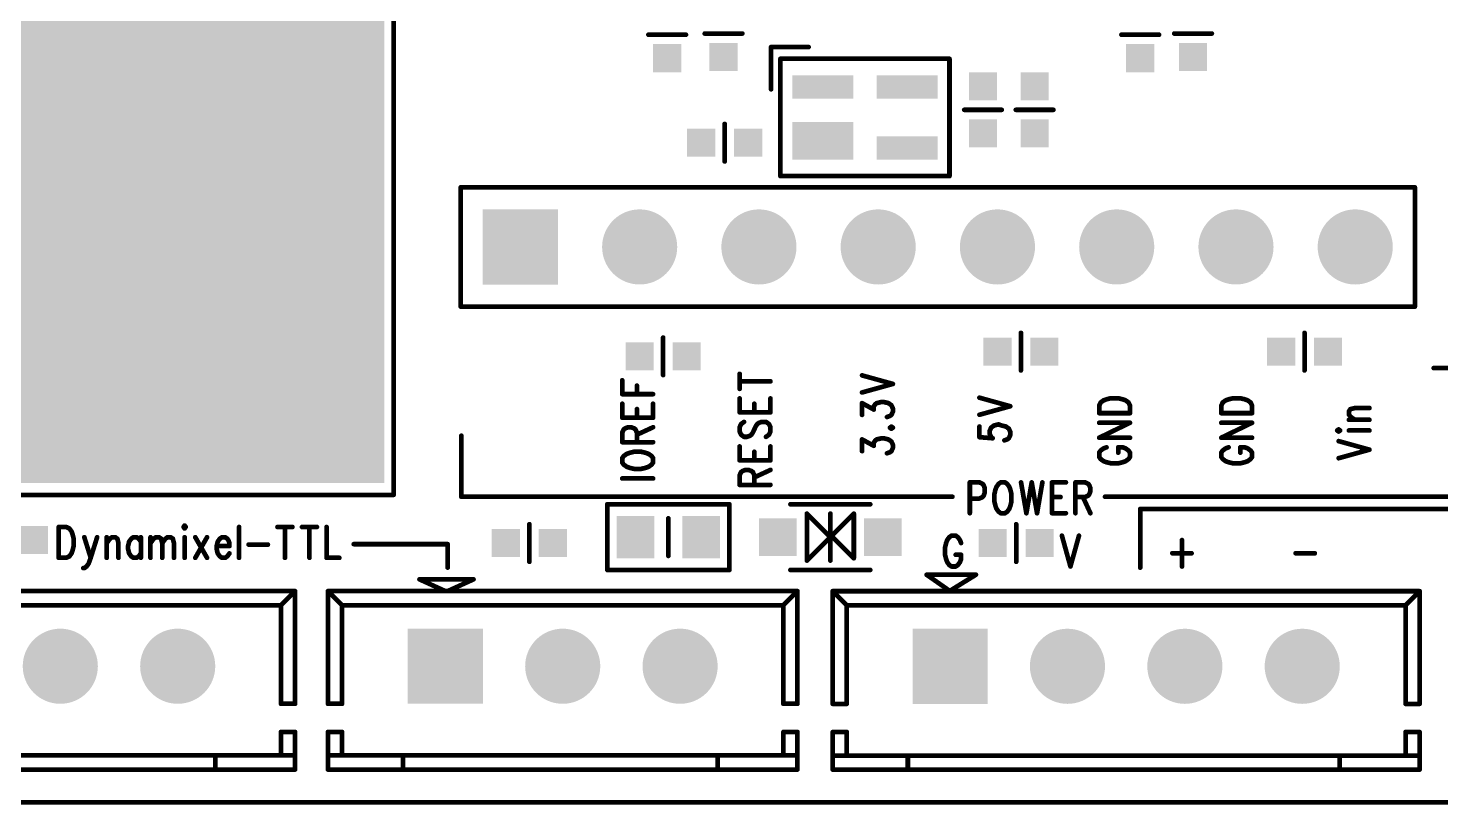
# Model space of a CAD drawing. Extents: x 97 to 206, y 100 to 175.
# Drawn here: x 140.32 to 170.4, y 99.95 to 116.49 of the extents above; entities that cross this region are included whole.
import ezdxf

# ---------------------------------------------------------------- set-up
doc = ezdxf.new("R2010")
doc.units = 0
doc.layers.get('0').update_dxf_attribs({"linetype": 'CONTINUOUS'})
doc.layers.add('MASK-TOP_PHO', color=10, linetype='CONTINUOUS')
doc.layers.add('SILK-TOP_PHO', color=9, linetype='CONTINUOUS')

# ---------------------------------------------------------------- blocks, each defined once
blk = doc.blocks.new('ROUND_1')
at = {"const_width": 0.050038}
blk.add_lwpolyline([(-0.025018, 0, 1), (0.025018, 0, 1)], format="xyb", close=True, dxfattribs=at)
blk = doc.blocks.new('SQUARE_170')
blk.add_solid([(0.799972, 0.799972), (0.799972, -0.799972), (-0.799972, 0.799972), (-0.799972, -0.799972)])
blk = doc.blocks.new('ROUND_171')
at = {"const_width": 0.799972}
blk.add_lwpolyline([(-0.399986, 0, 1), (0.399986, 0, 1)], format="xyb", close=True, dxfattribs=at)
blk = doc.blocks.new('SQUARE_188')
blk.add_solid([(0.40005, 0.40005), (0.40005, -0.40005), (-0.40005, 0.40005), (-0.40005, -0.40005)])
blk = doc.blocks.new('SQUARE_191')
blk.add_solid([(0.299974, 0.299974), (0.299974, -0.299974), (-0.299974, 0.299974), (-0.299974, -0.299974)])
blk = doc.blocks.new('SQUARE_189')
blk.add_solid([(0.249936, 0.249936), (0.249936, -0.249936), (-0.249936, 0.249936), (-0.249936, -0.249936)])
blk = doc.blocks.new('SQUARE_193')
blk.add_solid([(4.449952, 4.449952), (4.449952, -4.449952), (-4.449952, 4.449952), (-4.449952, -4.449952)])
blk = doc.blocks.new('SQUARE_196')
blk.add_solid([(0.40005, 0.40005), (0.40005, -0.40005), (-0.40005, 0.40005), (-0.40005, -0.40005)])

msp = doc.modelspace()

# ---------------------------------------------------------------- linework, layer by layer
at = {"layer": 'MASK-TOP_PHO'}
for points, const_width in [([(143.450056, 113.849912), (143.450056, 111.249968)], 8.899904), ([(156.83738, 115.237514), (157.63748, 115.237514)], 0.499872), ([(158.637478, 115.237514), (159.437578, 115.237514)], 0.499872), ([(156.987494, 114.087402), (157.48762, 114.087402)], 0.8001), ([(158.637478, 113.937542), (159.437578, 113.937542)], 0.499872), ([(153.249884, 105.699814), (153.249884, 105.599992)], 0.8001), ([(154.649932, 105.699814), (154.649932, 105.599992)], 0.8001), ([(203.000102, 100.000054), (102.00005, 100.000054)], 0.100076)]:
    msp.add_lwpolyline(points, dxfattribs=dict(at, const_width=const_width))
at = {"layer": 'SILK-TOP_PHO', "const_width": 0.100076}
for points in [[(148.100034, 113.450116), (148.100034, 118.549928)], [(155.524962, 116.374926), (154.725116, 116.374926)], [(165.524942, 116.374926), (164.725096, 116.374926)], [(154.325066, 116.350034), (153.524966, 116.350034)], [(156.937456, 116.087398), (156.13761, 116.087398)], [(156.13761, 116.087398), (156.13761, 115.187476)], [(164.399976, 116.350034), (163.599876, 116.350034)], [(159.93745, 115.837462), (156.337508, 115.837462)], [(156.337508, 115.837462), (156.337508, 113.337594)], [(159.93745, 113.337594), (159.93745, 115.837462)], [(160.250124, 114.750088), (161.04997, 114.750088)], [(161.349944, 114.750088), (162.150044, 114.750088)], [(155.150058, 113.650014), (155.150058, 114.450114)], [(148.100034, 106.549952), (148.100034, 113.450116)], [(149.528784, 113.09985), (153.338784, 113.09985)], [(149.528784, 110.55985), (149.528784, 113.09985)], [(153.338784, 113.09985), (169.848784, 113.09985)], [(156.337508, 113.337594), (159.93745, 113.337594)], [(169.848784, 113.09985), (169.848784, 110.55985)], [(169.848784, 110.55985), (149.528784, 110.55985)], [(153.83891, 109.899958), (153.83891, 109.100112)], [(161.45891, 110.000034), (161.45891, 109.199934)], [(167.500046, 109.199934), (167.500046, 110.000034)], [(170.250104, 109.249972), (172.2501, 109.249972)], [(152.968198, 108.694474), (152.968198, 108.989876)], [(153.280618, 108.694474), (153.280618, 108.876338)], [(155.468066, 108.808012), (155.468066, 109.126274)], [(155.468066, 108.96727), (156.124402, 108.96727)], [(158.07563, 109.09427), (158.731712, 108.912406)], [(158.07563, 108.730542), (158.731712, 108.912406)], [(152.968198, 108.694474), (153.624534, 108.694474)], [(155.468066, 108.30814), (155.468066, 108.603542)], [(156.124402, 108.30814), (156.124402, 108.603542)], [(160.575498, 108.61929), (161.231834, 108.437426)], [(163.1569, 108.516928), (163.219384, 108.562394)], [(163.219384, 108.562394), (163.281868, 108.585)], [(163.281868, 108.585), (163.375594, 108.60786)], [(163.375594, 108.60786), (163.531804, 108.60786)], [(163.531804, 108.60786), (163.62553, 108.585)], [(163.62553, 108.585), (163.688014, 108.562394)], [(163.688014, 108.562394), (163.750498, 108.516928)], [(165.756844, 108.516928), (165.819328, 108.562394)], [(165.819328, 108.562394), (165.881812, 108.585)], [(165.881812, 108.585), (165.975538, 108.60786)], [(165.975538, 108.60786), (166.131748, 108.60786)], [(166.131748, 108.60786), (166.225474, 108.585)], [(166.225474, 108.585), (166.287958, 108.562394)], [(166.287958, 108.562394), (166.350696, 108.516928)], [(152.968198, 108.194348), (152.968198, 108.490004)], [(153.280618, 108.194348), (153.280618, 108.376212)], [(153.624534, 108.194348), (153.624534, 108.490004)], [(155.468066, 108.30814), (156.124402, 108.30814)], [(155.78074, 108.30814), (155.78074, 108.490004)], [(158.07563, 108.253276), (158.07563, 108.503212)], [(158.07563, 108.503212), (158.325566, 108.366814)], [(158.325566, 108.43514), (158.356808, 108.480606)], [(158.325566, 108.366814), (158.325566, 108.43514)], [(158.356808, 108.480606), (158.38805, 108.503212)], [(158.38805, 108.503212), (158.481776, 108.526072)], [(158.481776, 108.526072), (158.54426, 108.526072)], [(158.54426, 108.526072), (158.637986, 108.503212)], [(158.637986, 108.503212), (158.70047, 108.457746)], [(158.70047, 108.253276), (158.669228, 108.23067)], [(158.70047, 108.457746), (158.731712, 108.389674)], [(158.731712, 108.321348), (158.70047, 108.253276)], [(158.731712, 108.389674), (158.731712, 108.321348)], [(160.575498, 108.255562), (161.231834, 108.437426)], [(163.125658, 108.448856), (163.1569, 108.516928)], [(163.125658, 108.289598), (163.125658, 108.448856)], [(163.125658, 108.289598), (163.78174, 108.289598)], [(163.750498, 108.516928), (163.78174, 108.448856)], [(163.78174, 108.448856), (163.78174, 108.289598)], [(165.725602, 108.448856), (165.756844, 108.516928)], [(165.725602, 108.289598), (165.725602, 108.448856)], [(165.725602, 108.289598), (166.381938, 108.289598)], [(166.350696, 108.516928), (166.381938, 108.448856)], [(166.381938, 108.448856), (166.381938, 108.289598)], [(168.444418, 108.330492), (168.47566, 108.375958)], [(168.444418, 108.26242), (168.444418, 108.330492)], [(168.47566, 108.216954), (168.444418, 108.26242)], [(168.47566, 108.375958), (168.569386, 108.398818)], [(168.569386, 108.398818), (168.881806, 108.398818)], [(152.968198, 108.194348), (153.624534, 108.194348)], [(152.99944, 107.944412), (153.030682, 107.967272)], [(153.030682, 107.967272), (153.093166, 107.989878)], [(153.093166, 107.989878), (153.15565, 107.989878)], [(153.15565, 107.989878), (153.218134, 107.967272)], [(153.218134, 107.967272), (153.249376, 107.944412)], [(153.280618, 107.830874), (153.624534, 107.989878)], [(155.499308, 108.058204), (155.468066, 107.989878)], [(155.468066, 107.989878), (155.468066, 107.898946)], [(155.562046, 108.103416), (155.499308, 108.058204)], [(155.749498, 107.87634), (155.811982, 108.012738)], [(155.811982, 108.012738), (155.843224, 108.058204)], [(155.843224, 108.058204), (155.874466, 108.08081)], [(155.874466, 108.08081), (155.93695, 108.103416)], [(155.93695, 108.103416), (156.030676, 108.103416)], [(156.030676, 108.103416), (156.09316, 108.058204)], [(156.09316, 108.058204), (156.124402, 107.989878)], [(156.124402, 107.989878), (156.124402, 107.898946)], [(158.669228, 108.23067), (158.606744, 108.20781)], [(158.70047, 108.00334), (158.669228, 107.98048)], [(158.669228, 107.98048), (158.70047, 107.957874)], [(158.731712, 107.98048), (158.70047, 108.00334)], [(158.70047, 107.957874), (158.731712, 107.98048)], [(160.575498, 108.005626), (160.575498, 107.778296)], [(160.794446, 107.914694), (160.825688, 107.982766)], [(160.825688, 107.982766), (160.888172, 108.028232)], [(160.888172, 108.028232), (160.981898, 108.051092)], [(160.981898, 108.051092), (161.044382, 108.028232)], [(161.044382, 108.028232), (161.138108, 108.005626)], [(161.138108, 108.005626), (161.200592, 107.96016)], [(161.200592, 107.96016), (161.231834, 107.891834)], [(163.125658, 107.766866), (163.78174, 108.085128)], [(163.125658, 108.085128), (163.78174, 108.085128)], [(165.725602, 107.766866), (166.381938, 108.085128)], [(165.725602, 108.085128), (166.381938, 108.085128)], [(168.444418, 108.148628), (168.881806, 108.148628)], [(168.569386, 108.148628), (168.47566, 108.216954)], [(149.54123, 106.510074), (149.54123, 107.810046)], [(152.968198, 107.87634), (152.99944, 107.944412)], [(152.968198, 107.671616), (152.968198, 107.87634)], [(152.968198, 107.671616), (153.624534, 107.671616)], [(153.249376, 107.944412), (153.280618, 107.87634)], [(153.280618, 107.87634), (153.280618, 107.671616)], [(155.468066, 107.898946), (155.499308, 107.830874)], [(155.499308, 107.830874), (155.562046, 107.785408)], [(155.562046, 107.785408), (155.62453, 107.785408)], [(155.62453, 107.785408), (155.687014, 107.808014)], [(155.687014, 107.808014), (155.718256, 107.830874)], [(155.718256, 107.830874), (155.749498, 107.87634)], [(156.09316, 107.830874), (156.030676, 107.785408)], [(156.124402, 107.898946), (156.09316, 107.830874)], [(158.07563, 107.480608), (158.07563, 107.730544)], [(158.07563, 107.730544), (158.325566, 107.594146)], [(158.325566, 107.662472), (158.356808, 107.707938)], [(158.325566, 107.594146), (158.325566, 107.662472)], [(158.356808, 107.707938), (158.38805, 107.730544)], [(158.38805, 107.730544), (158.481776, 107.753404)], [(158.481776, 107.753404), (158.54426, 107.753404)], [(158.54426, 107.753404), (158.637986, 107.730544)], [(158.637986, 107.730544), (158.70047, 107.685078)], [(158.70047, 107.685078), (158.731712, 107.617006)], [(160.575498, 107.778296), (160.85693, 107.755436)], [(160.794446, 107.846368), (160.794446, 107.914694)], [(160.825688, 107.778296), (160.794446, 107.846368)], [(160.85693, 107.755436), (160.825688, 107.778296)], [(161.16935, 107.73283), (161.106866, 107.710224)], [(161.200592, 107.755436), (161.16935, 107.73283)], [(161.231834, 107.823762), (161.200592, 107.755436)], [(161.231834, 107.891834), (161.231834, 107.823762)], [(163.125658, 107.766866), (163.78174, 107.766866)], [(165.725602, 107.766866), (166.381938, 107.766866)], [(168.22547, 107.944158), (168.194228, 107.921552)], [(168.194228, 107.921552), (168.22547, 107.898692)], [(168.256712, 107.921552), (168.22547, 107.944158)], [(168.22547, 107.898692), (168.256712, 107.921552)], [(168.22547, 107.694222), (168.881806, 107.512358)], [(168.444418, 107.921552), (168.881806, 107.921552)], [(152.99944, 107.376214), (152.968198, 107.330748)], [(153.061924, 107.42168), (152.99944, 107.376214)], [(153.124408, 107.44454), (153.061924, 107.42168)], [(153.218134, 107.467146), (153.124408, 107.44454)], [(153.374344, 107.467146), (153.218134, 107.467146)], [(153.46807, 107.44454), (153.374344, 107.467146)], [(153.530554, 107.42168), (153.46807, 107.44454)], [(153.593292, 107.376214), (153.530554, 107.42168)], [(153.624534, 107.330748), (153.593292, 107.376214)], [(155.468066, 107.285282), (155.468066, 107.580684)], [(155.78074, 107.285282), (155.78074, 107.467146)], [(156.124402, 107.285282), (156.124402, 107.580684)], [(158.669228, 107.457748), (158.606744, 107.435142)], [(158.70047, 107.480608), (158.669228, 107.457748)], [(158.731712, 107.54868), (158.70047, 107.480608)], [(158.731712, 107.617006), (158.731712, 107.54868)], [(163.1569, 107.49407), (163.125658, 107.448858)], [(163.125658, 107.448858), (163.125658, 107.357926)], [(163.125658, 107.357926), (163.1569, 107.31246)], [(163.219384, 107.539536), (163.1569, 107.49407)], [(163.281868, 107.562396), (163.219384, 107.539536)], [(163.62553, 107.562396), (163.531804, 107.562396)], [(163.531804, 107.448858), (163.531804, 107.562396)], [(163.688014, 107.539536), (163.62553, 107.562396)], [(163.750498, 107.49407), (163.688014, 107.539536)], [(163.78174, 107.448858), (163.750498, 107.49407)], [(163.750498, 107.31246), (163.78174, 107.357926)], [(163.78174, 107.357926), (163.78174, 107.448858)], [(165.756844, 107.49407), (165.725602, 107.448858)], [(165.725602, 107.448858), (165.725602, 107.357926)], [(165.725602, 107.357926), (165.756844, 107.31246)], [(165.819328, 107.539536), (165.756844, 107.49407)], [(165.881812, 107.562396), (165.819328, 107.539536)], [(166.225474, 107.562396), (166.131748, 107.562396)], [(166.131748, 107.448858), (166.131748, 107.562396)], [(166.287958, 107.539536), (166.225474, 107.562396)], [(166.350696, 107.49407), (166.287958, 107.539536)], [(166.381938, 107.448858), (166.350696, 107.49407)], [(166.350696, 107.31246), (166.381938, 107.357926)], [(166.381938, 107.357926), (166.381938, 107.448858)], [(168.22547, 107.330494), (168.881806, 107.512358)], [(152.968198, 107.330748), (152.968198, 107.239816)], [(152.968198, 107.239816), (152.99944, 107.19435)], [(152.99944, 107.19435), (153.061924, 107.148884)], [(153.061924, 107.148884), (153.124408, 107.126278)], [(153.124408, 107.126278), (153.218134, 107.103418)], [(153.218134, 107.103418), (153.374344, 107.103418)], [(153.374344, 107.103418), (153.46807, 107.126278)], [(153.46807, 107.126278), (153.530554, 107.148884)], [(153.530554, 107.148884), (153.593292, 107.19435)], [(153.593292, 107.19435), (153.624534, 107.239816)], [(153.624534, 107.239816), (153.624534, 107.330748)], [(155.468066, 107.285282), (156.124402, 107.285282)], [(155.499308, 107.035346), (155.53055, 107.058206)], [(155.53055, 107.058206), (155.593288, 107.080812)], [(155.593288, 107.080812), (155.655772, 107.080812)], [(155.655772, 107.080812), (155.718256, 107.058206)], [(155.718256, 107.058206), (155.749498, 107.035346)], [(155.78074, 106.921808), (156.124402, 107.080812)], [(163.1569, 107.31246), (163.219384, 107.266994)], [(163.219384, 107.266994), (163.281868, 107.244134)], [(163.281868, 107.244134), (163.375594, 107.221528)], [(163.375594, 107.221528), (163.531804, 107.221528)], [(163.531804, 107.221528), (163.62553, 107.244134)], [(163.62553, 107.244134), (163.688014, 107.266994)], [(163.688014, 107.266994), (163.750498, 107.31246)], [(165.756844, 107.31246), (165.819328, 107.266994)], [(165.819328, 107.266994), (165.881812, 107.244134)], [(165.881812, 107.244134), (165.975538, 107.221528)], [(165.975538, 107.221528), (166.131748, 107.221528)], [(166.131748, 107.221528), (166.225474, 107.244134)], [(166.225474, 107.244134), (166.287958, 107.266994)], [(166.287958, 107.266994), (166.350696, 107.31246)], [(152.968198, 106.898948), (153.624534, 106.898948)], [(155.468066, 106.967274), (155.499308, 107.035346)], [(155.468066, 106.76255), (155.468066, 106.967274)], [(155.468066, 106.76255), (156.124402, 106.76255)], [(155.749498, 107.035346), (155.78074, 106.967274)], [(155.78074, 106.967274), (155.78074, 106.76255)], [(160.37052, 106.815636), (160.37052, 106.1593)], [(160.37052, 106.815636), (160.57499, 106.815636)], [(160.57499, 106.815636), (160.643062, 106.784394)], [(160.643062, 106.784394), (160.665922, 106.753152)], [(160.665922, 106.753152), (160.688528, 106.690668)], [(160.984184, 106.784394), (160.938718, 106.72191)], [(161.02965, 106.815636), (160.984184, 106.784394)], [(161.120328, 106.815636), (161.02965, 106.815636)], [(161.165794, 106.784394), (161.120328, 106.815636)], [(161.21126, 106.72191), (161.165794, 106.784394)], [(161.46145, 106.815636), (161.574988, 106.1593)], [(161.688526, 106.815636), (161.574988, 106.1593)], [(161.688526, 106.815636), (161.802318, 106.1593)], [(161.915856, 106.815636), (161.802318, 106.1593)], [(162.12058, 106.815636), (162.12058, 106.1593)], [(162.12058, 106.815636), (162.415982, 106.815636)], [(162.620452, 106.815636), (162.620452, 106.1593)], [(162.620452, 106.815636), (162.824922, 106.815636)], [(162.824922, 106.815636), (162.893248, 106.784394)], [(162.893248, 106.784394), (162.915854, 106.753152)], [(162.915854, 106.753152), (162.938714, 106.690668)], [(129.899918, 106.549952), (148.100034, 106.549952)], [(159.999934, 106.510074), (149.54123, 106.510074)], [(160.57499, 106.471974), (160.37052, 106.471974)], [(160.643062, 106.503216), (160.57499, 106.471974)], [(160.665922, 106.534458), (160.643062, 106.503216)], [(160.688528, 106.596942), (160.665922, 106.534458)], [(160.688528, 106.690668), (160.688528, 106.596942)], [(160.915858, 106.659426), (160.893252, 106.5657)], [(160.893252, 106.5657), (160.893252, 106.40949)], [(160.938718, 106.72191), (160.915858, 106.659426)], [(161.23412, 106.659426), (161.21126, 106.72191)], [(161.256726, 106.5657), (161.23412, 106.659426)], [(161.256726, 106.40949), (161.256726, 106.5657)], [(162.12058, 106.503216), (162.30219, 106.503216)], [(162.824922, 106.503216), (162.620452, 106.503216)], [(162.779456, 106.503216), (162.938714, 106.1593)], [(162.893248, 106.534458), (162.824922, 106.503216)], [(162.915854, 106.5657), (162.893248, 106.534458)], [(162.938714, 106.628184), (162.915854, 106.5657)], [(162.938714, 106.690668), (162.938714, 106.628184)], [(170.691302, 106.510074), (163.250118, 106.510074)], [(152.94991, 106.350054), (152.649936, 106.350054)], [(152.649936, 106.350054), (152.649936, 104.950006)], [(155.24988, 106.350054), (152.94991, 106.350054)], [(155.24988, 104.950006), (155.24988, 106.350054)], [(156.550106, 106.350054), (158.249874, 106.350054)], [(157.39999, 105.65003), (156.900118, 106.149902)], [(156.900118, 106.149902), (156.900118, 105.149904)], [(157.39999, 106.149902), (157.39999, 105.149904)], [(157.39999, 105.65003), (157.900116, 106.149902)], [(157.900116, 106.149902), (157.900116, 105.199942)], [(160.893252, 106.40949), (160.915858, 106.31551)], [(160.915858, 106.31551), (160.938718, 106.253026)], [(160.938718, 106.253026), (160.984184, 106.190542)], [(160.984184, 106.190542), (161.02965, 106.1593)], [(161.02965, 106.1593), (161.120328, 106.1593)], [(161.120328, 106.1593), (161.165794, 106.190542)], [(161.165794, 106.190542), (161.21126, 106.253026)], [(161.21126, 106.253026), (161.23412, 106.31551)], [(161.23412, 106.31551), (161.256726, 106.40949)], [(162.12058, 106.1593), (162.415982, 106.1593)], [(163.999926, 105.000044), (163.999926, 106.249978)], [(163.999926, 106.249978), (174.349918, 106.249978)], [(140.965936, 105.865676), (140.965936, 105.20934)], [(140.965936, 105.865676), (141.12494, 105.865676)], [(141.12494, 105.865676), (141.193266, 105.834434)], [(143.647668, 105.896918), (143.625062, 105.865676)], [(143.625062, 105.865676), (143.647668, 105.834434)], [(143.670528, 105.865676), (143.647668, 105.896918)], [(143.647668, 105.834434), (143.670528, 105.865676)], [(144.806924, 105.865676), (144.806924, 105.20934)], [(145.625058, 105.865676), (145.943066, 105.865676)], [(145.784062, 105.865676), (145.784062, 105.20934)], [(146.14779, 105.865676), (146.465798, 105.865676)], [(146.306794, 105.865676), (146.306794, 105.20934)], [(146.670522, 105.865676), (146.670522, 105.20934)], [(150.990554, 105.124504), (150.990554, 105.924604)], [(153.949908, 105.24998), (153.949908, 106.05008)], [(161.358834, 105.124504), (161.358834, 105.924604)], [(141.193266, 105.834434), (141.238732, 105.77195)], [(141.238732, 105.77195), (141.261338, 105.709466)], [(141.261338, 105.709466), (141.284198, 105.61574)], [(141.284198, 105.61574), (141.284198, 105.459276)], [(141.511274, 105.646982), (141.647672, 105.20934)], [(141.78407, 105.646982), (141.647672, 105.20934)], [(141.98854, 105.646982), (141.98854, 105.20934)], [(141.98854, 105.52176), (142.056866, 105.61574)], [(142.056866, 105.61574), (142.102332, 105.646982)], [(142.102332, 105.646982), (142.170404, 105.646982)], [(142.170404, 105.646982), (142.21587, 105.61574)], [(142.21587, 105.61574), (142.23873, 105.52176)], [(142.465806, 105.553002), (142.4432, 105.459276)], [(142.511272, 105.61574), (142.465806, 105.553002)], [(142.556738, 105.646982), (142.511272, 105.61574)], [(142.625064, 105.646982), (142.556738, 105.646982)], [(142.67053, 105.61574), (142.625064, 105.646982)], [(142.715996, 105.553002), (142.67053, 105.61574)], [(142.715996, 105.646982), (142.715996, 105.20934)], [(142.920466, 105.646982), (142.920466, 105.20934)], [(142.920466, 105.52176), (142.988538, 105.61574)], [(142.988538, 105.61574), (143.034004, 105.646982)], [(143.034004, 105.646982), (143.10233, 105.646982)], [(143.10233, 105.646982), (143.147796, 105.61574)], [(143.147796, 105.61574), (143.170402, 105.52176)], [(143.170402, 105.52176), (143.238728, 105.61574)], [(143.238728, 105.61574), (143.284194, 105.646982)], [(143.284194, 105.646982), (143.352266, 105.646982)], [(143.352266, 105.646982), (143.397732, 105.61574)], [(143.397732, 105.61574), (143.420338, 105.52176)], [(143.647668, 105.646982), (143.647668, 105.20934)], [(143.874998, 105.646982), (144.124934, 105.20934)], [(144.124934, 105.646982), (143.874998, 105.20934)], [(144.352264, 105.553002), (144.329658, 105.459276)], [(144.39773, 105.61574), (144.352264, 105.553002)], [(144.443196, 105.646982), (144.39773, 105.61574)], [(144.511268, 105.646982), (144.443196, 105.646982)], [(144.556734, 105.61574), (144.511268, 105.646982)], [(144.579594, 105.584498), (144.556734, 105.61574)], [(144.6022, 105.52176), (144.579594, 105.584498)], [(156.900118, 105.149904), (157.39999, 105.65003)], [(157.900116, 105.199942), (157.424882, 105.674922)], [(159.888428, 105.586784), (159.865568, 105.5243)], [(159.933894, 105.649268), (159.888428, 105.586784)], [(159.97936, 105.68051), (159.933894, 105.649268)], [(160.070038, 105.68051), (159.97936, 105.68051)], [(160.115504, 105.649268), (160.070038, 105.68051)], [(160.16097, 105.586784), (160.115504, 105.649268)], [(160.18383, 105.5243), (160.16097, 105.586784)], [(162.331654, 105.68051), (162.513264, 105.024174)], [(162.695128, 105.68051), (162.513264, 105.024174)], [(164.888418, 105.586784), (164.888418, 105.024174)], [(141.193266, 105.240582), (141.12494, 105.20934)], [(141.238732, 105.303066), (141.193266, 105.240582)], [(141.261338, 105.36555), (141.238732, 105.303066)], [(141.284198, 105.459276), (141.261338, 105.36555)], [(142.23873, 105.52176), (142.23873, 105.20934)], [(142.4432, 105.459276), (142.4432, 105.396792)], [(142.4432, 105.396792), (142.465806, 105.303066)], [(142.465806, 105.303066), (142.511272, 105.240582)], [(142.511272, 105.240582), (142.556738, 105.20934)], [(142.625064, 105.20934), (142.67053, 105.240582)], [(142.67053, 105.240582), (142.715996, 105.303066)], [(143.170402, 105.52176), (143.170402, 105.20934)], [(143.420338, 105.52176), (143.420338, 105.20934)], [(144.329658, 105.459276), (144.6022, 105.459276)], [(144.329658, 105.459276), (144.329658, 105.396792)], [(144.329658, 105.396792), (144.352264, 105.303066)], [(144.352264, 105.303066), (144.39773, 105.240582)], [(144.39773, 105.240582), (144.443196, 105.20934)], [(144.511268, 105.20934), (144.556734, 105.240582)], [(144.556734, 105.240582), (144.6022, 105.303066)], [(144.6022, 105.459276), (144.6022, 105.52176)], [(145.011394, 105.490518), (145.420334, 105.490518)], [(147.249896, 105.499916), (149.249892, 105.499916)], [(149.249892, 105.499916), (149.249892, 105.000044)], [(159.865568, 105.5243), (159.842962, 105.430574)], [(159.842962, 105.430574), (159.842962, 105.274364)], [(159.842962, 105.274364), (159.865568, 105.180638)], [(160.070038, 105.274364), (160.18383, 105.274364)], [(160.18383, 105.180638), (160.18383, 105.274364)], [(164.683694, 105.305606), (165.092888, 105.305606)], [(167.308784, 105.305606), (167.717978, 105.305606)], [(141.12494, 105.20934), (140.965936, 105.20934)], [(141.511274, 104.990646), (141.488668, 104.990646)], [(141.55674, 105.021888), (141.511274, 104.990646)], [(141.602206, 105.084372), (141.55674, 105.021888)], [(141.647672, 105.20934), (141.602206, 105.084372)], [(142.556738, 105.20934), (142.625064, 105.20934)], [(144.443196, 105.20934), (144.511268, 105.20934)], [(146.670522, 105.20934), (146.943064, 105.20934)], [(152.649936, 104.950006), (155.24988, 104.950006)], [(156.550106, 104.950006), (158.249874, 104.950006)], [(159.865568, 105.180638), (159.888428, 105.1179)], [(159.888428, 105.1179), (159.933894, 105.055416)], [(159.933894, 105.055416), (159.97936, 105.024174)], [(159.97936, 105.024174), (160.070038, 105.024174)], [(160.070038, 105.024174), (160.115504, 105.055416)], [(160.115504, 105.055416), (160.16097, 105.1179)], [(160.16097, 105.1179), (160.18383, 105.180638)], [(149.200108, 104.499918), (148.649944, 104.750108)], [(148.649944, 104.750108), (149.800056, 104.750108)], [(149.800056, 104.750108), (149.249892, 104.499918)], [(159.95015, 104.498648), (159.450024, 104.84866)], [(159.450024, 104.84866), (160.50006, 104.84866)], [(160.50006, 104.84866), (159.975042, 104.52354)], [(145.999962, 104.499918), (135.999982, 104.499918)], [(145.999962, 104.499918), (145.699988, 104.199944)], [(145.999962, 102.100126), (145.999962, 104.499918)], [(156.699966, 104.499918), (146.699986, 104.499918)], [(146.699986, 104.499918), (146.99996, 104.199944)], [(146.699986, 104.499918), (146.699986, 102.100126)], [(156.699966, 104.499918), (156.399992, 104.199944)], [(156.699966, 102.100126), (156.699966, 104.499918)], [(169.95013, 104.498648), (157.450028, 104.498648)], [(157.450028, 104.498648), (157.450028, 102.098602)], [(157.750002, 104.198674), (157.450028, 104.498648)], [(169.95013, 104.498648), (169.650156, 104.198674)], [(169.95013, 102.098602), (169.95013, 104.498648)], [(136.299956, 104.199944), (145.699988, 104.199944)], [(145.699988, 104.199944), (145.699988, 102.100126)], [(146.99996, 104.199944), (156.399992, 104.199944)], [(146.99996, 102.100126), (146.99996, 104.199944)], [(156.399992, 104.199944), (156.399992, 102.100126)], [(157.750002, 102.098602), (157.750002, 104.198674)], [(169.650156, 104.198674), (157.750002, 104.198674)], [(169.650156, 104.198674), (169.650156, 102.098602)], [(145.699988, 102.100126), (145.999962, 102.100126)], [(146.699986, 102.100126), (146.99996, 102.100126)], [(156.399992, 102.100126), (156.699966, 102.100126)], [(157.450028, 102.098602), (157.750002, 102.098602)], [(169.650156, 102.098602), (169.95013, 102.098602)], [(145.699988, 101.000052), (145.699988, 101.499924)], [(145.699988, 101.499924), (145.999962, 101.499924)], [(145.999962, 101.499924), (145.999962, 101.000052)], [(146.699986, 101.000052), (146.699986, 101.499924)], [(146.699986, 101.499924), (146.99996, 101.499924)], [(146.99996, 101.499924), (146.99996, 101.000052)], [(156.399992, 101.000052), (156.399992, 101.499924)], [(156.399992, 101.499924), (156.699966, 101.499924)], [(156.699966, 101.499924), (156.699966, 101.000052)], [(157.450028, 100.998528), (157.450028, 101.498654)], [(157.450028, 101.498654), (157.750002, 101.498654)], [(157.750002, 101.498654), (157.750002, 100.998528)], [(169.650156, 100.998528), (169.650156, 101.498654)], [(169.650156, 101.498654), (169.95013, 101.498654)], [(169.95013, 101.498654), (169.95013, 100.998528)], [(136.299956, 101.000052), (145.999962, 101.000052)], [(144.29994, 100.700078), (144.29994, 101.000052)], [(145.999962, 101.000052), (145.999962, 100.700078)], [(146.699986, 100.700078), (146.699986, 101.000052)], [(146.699986, 101.000052), (146.99996, 101.000052)], [(146.99996, 101.000052), (156.699966, 101.000052)], [(148.299932, 100.700078), (148.299932, 101.000052)], [(154.999944, 100.700078), (154.999944, 101.000052)], [(156.699966, 101.000052), (156.699966, 100.700078)], [(157.450028, 100.698554), (157.450028, 100.998528)], [(157.450028, 100.998528), (157.750002, 100.998528)], [(157.750002, 100.998528), (169.95013, 100.998528)], [(159.049974, 100.698554), (159.049974, 100.998528)], [(168.250108, 100.698554), (168.250108, 100.998528)], [(169.95013, 100.998528), (169.95013, 100.698554)], [(145.999962, 100.700078), (138.500104, 100.700078)], [(149.200108, 100.700078), (146.699986, 100.700078)], [(156.699966, 100.700078), (149.200108, 100.700078)], [(159.95015, 100.698554), (157.450028, 100.698554)], [(169.95013, 100.698554), (159.95015, 100.698554)], [(203.000102, 100.000054), (102.00005, 100.000054)]]:
    msp.add_lwpolyline(points, dxfattribs=at)

# ---------------------------------------------------------------- block references
at = {"layer": 'MASK-TOP_PHO'}
for name, p in [('SQUARE_193', (143.450056, 113.849912)), ('SQUARE_191', (153.925016, 115.849908)), ('SQUARE_191', (155.124912, 115.875054)), ('SQUARE_191', (163.999926, 115.849908)), ('SQUARE_191', (165.124892, 115.875054)), ('SQUARE_193', (143.450056, 111.249968)), ('SQUARE_191', (160.64992, 115.24996)), ('SQUARE_191', (161.749994, 115.24996)), ('SQUARE_189', (156.83738, 115.237514)), ('SQUARE_189', (157.63748, 115.237514)), ('SQUARE_189', (158.637478, 115.237514)), ('SQUARE_189', (159.437578, 115.237514)), ('SQUARE_191', (154.649932, 114.050064)), ('SQUARE_191', (155.64993, 114.050064)), ('SQUARE_196', (156.987494, 114.087402)), ('SQUARE_196', (157.48762, 114.087402)), ('SQUARE_191', (160.64992, 114.249962)), ('SQUARE_191', (161.749994, 114.249962)), ('SQUARE_189', (158.637478, 113.937542)), ('SQUARE_189', (159.437578, 113.937542)), ('SQUARE_170', (150.798784, 111.82985)), ('ROUND_171', (153.338784, 111.82985)), ('ROUND_171', (155.878784, 111.82985)), ('ROUND_171', (158.418784, 111.82985)), ('ROUND_171', (160.958784, 111.82985)), ('ROUND_171', (163.498784, 111.82985)), ('ROUND_171', (166.038784, 111.82985)), ('ROUND_171', (168.578784, 111.82985)), ('SQUARE_191', (160.958784, 109.599984)), ('SQUARE_191', (161.958782, 109.599984)), ('SQUARE_191', (166.99992, 109.599984)), ('SQUARE_191', (167.999918, 109.599984)), ('SQUARE_191', (153.338784, 109.499908)), ('SQUARE_191', (154.338782, 109.499908)), ('SQUARE_188', (153.249884, 105.699814)), ('SQUARE_188', (153.249884, 105.599992)), ('SQUARE_188', (154.649932, 105.699814)), ('SQUARE_188', (154.649932, 105.599992)), ('SQUARE_188', (156.280104, 105.65003)), ('SQUARE_188', (158.519876, 105.65003)), ('SQUARE_191', (140.441426, 105.588054)), ('SQUARE_191', (150.490428, 105.524554)), ('SQUARE_191', (151.490426, 105.524554)), ('SQUARE_191', (160.858708, 105.524554)), ('SQUARE_191', (161.858706, 105.524554)), ('ROUND_171', (140.999972, 102.899972)), ('ROUND_171', (143.500094, 102.899972)), ('SQUARE_170', (149.200108, 102.899972)), ('ROUND_171', (151.699976, 102.899972)), ('ROUND_171', (154.200098, 102.899972)), ('SQUARE_170', (159.95015, 102.898702)), ('ROUND_171', (162.450018, 102.898702)), ('ROUND_171', (164.95014, 102.898702)), ('ROUND_171', (167.450008, 102.898702))]:
    msp.add_blockref(name, p, dxfattribs=at)
at = {"layer": 'SILK-TOP_PHO'}
for p in [(154.725116, 116.374926), (155.524962, 116.374926), (164.725096, 116.374926), (165.524942, 116.374926), (153.524966, 116.350034), (154.325066, 116.350034), (156.13761, 116.087398), (156.937456, 116.087398), (163.599876, 116.350034), (164.399976, 116.350034), (156.337508, 115.837462), (159.93745, 115.837462), (156.13761, 115.187476), (160.250124, 114.750088), (161.04997, 114.750088), (161.349944, 114.750088), (162.150044, 114.750088), (155.150058, 114.450114), (148.100034, 113.450116), (155.150058, 113.650014), (149.528784, 113.09985), (149.528784, 113.09985), (153.338784, 113.09985), (156.337508, 113.337594), (159.93745, 113.337594), (159.93745, 113.337594), (169.848784, 113.09985), (149.528784, 110.55985), (169.848784, 110.55985), (153.83891, 109.899958), (161.45891, 110.000034), (167.500046, 110.000034), (161.45891, 109.199934), (167.500046, 109.199934), (170.250104, 109.249972), (152.968198, 108.989876), (153.280618, 108.876338), (153.83891, 109.100112), (155.468066, 109.126274), (155.468066, 108.96727), (156.124402, 108.96727), (158.07563, 109.09427), (158.731712, 108.912406), (158.731712, 108.912406), (152.968198, 108.694474), (152.968198, 108.694474), (153.280618, 108.694474), (153.624534, 108.694474), (155.468066, 108.808012), (155.468066, 108.603542), (156.124402, 108.603542), (158.07563, 108.730542), (160.575498, 108.61929), (163.219384, 108.562394), (163.281868, 108.585), (163.375594, 108.60786), (163.531804, 108.60786), (163.62553, 108.585), (163.688014, 108.562394), (165.819328, 108.562394), (165.881812, 108.585), (165.975538, 108.60786), (166.131748, 108.60786), (166.225474, 108.585), (166.287958, 108.562394), (152.968198, 108.490004), (153.280618, 108.376212), (153.624534, 108.490004), (155.468066, 108.30814), (155.468066, 108.30814), (155.78074, 108.490004), (155.78074, 108.30814), (156.124402, 108.30814), (156.124402, 108.30814), (158.07563, 108.503212), (158.07563, 108.253276), (158.325566, 108.43514), (158.325566, 108.366814), (158.356808, 108.480606), (158.38805, 108.503212), (158.481776, 108.526072), (158.54426, 108.526072), (158.637986, 108.503212), (158.70047, 108.457746), (158.70047, 108.253276), (158.731712, 108.389674), (158.731712, 108.321348), (160.575498, 108.255562), (161.231834, 108.437426), (161.231834, 108.437426), (163.125658, 108.448856), (163.125658, 108.289598), (163.125658, 108.289598), (163.1569, 108.516928), (163.750498, 108.516928), (163.78174, 108.448856), (163.78174, 108.289598), (163.78174, 108.289598), (165.725602, 108.448856), (165.725602, 108.289598), (165.725602, 108.289598), (165.756844, 108.516928), (166.350696, 108.516928), (166.381938, 108.448856), (166.381938, 108.289598), (166.381938, 108.289598), (168.444418, 108.330492), (168.444418, 108.26242), (168.47566, 108.375958), (168.569386, 108.398818), (168.881806, 108.398818), (152.968198, 108.194348), (152.968198, 108.194348), (153.030682, 107.967272), (153.093166, 107.989878), (153.15565, 107.989878), (153.218134, 107.967272), (153.280618, 108.194348), (153.624534, 108.194348), (153.624534, 108.194348), (153.624534, 107.989878), (155.468066, 107.989878), (155.499308, 108.058204), (155.562046, 108.103416), (155.811982, 108.012738), (155.843224, 108.058204), (155.874466, 108.08081), (155.93695, 108.103416), (156.030676, 108.103416), (156.09316, 108.058204), (156.124402, 107.989878), (158.606744, 108.20781), (158.669228, 108.23067), (158.669228, 107.98048), (158.669228, 107.98048), (158.70047, 108.00334), (158.70047, 107.957874), (158.731712, 107.98048), (160.575498, 108.005626), (160.825688, 107.982766), (160.888172, 108.028232), (160.981898, 108.051092), (161.044382, 108.028232), (161.138108, 108.005626), (161.200592, 107.96016), (163.125658, 108.085128), (163.78174, 108.085128), (163.78174, 108.085128), (165.725602, 108.085128), (166.381938, 108.085128), (166.381938, 108.085128), (168.444418, 108.148628), (168.47566, 108.216954), (168.569386, 108.148628), (168.881806, 108.148628), (149.54123, 107.810046), (152.968198, 107.87634), (152.968198, 107.671616), (152.968198, 107.671616), (152.99944, 107.944412), (153.249376, 107.944412), (153.280618, 107.87634), (153.280618, 107.830874), (153.280618, 107.671616), (153.624534, 107.671616), (155.468066, 107.898946), (155.499308, 107.830874), (155.562046, 107.785408), (155.62453, 107.785408), (155.687014, 107.808014), (155.718256, 107.830874), (155.749498, 107.87634), (156.030676, 107.785408), (156.09316, 107.830874), (156.124402, 107.898946), (158.07563, 107.730544), (158.325566, 107.662472), (158.356808, 107.707938), (158.38805, 107.730544), (158.481776, 107.753404), (158.54426, 107.753404), (158.637986, 107.730544), (158.70047, 107.685078), (160.575498, 107.778296), (160.794446, 107.914694), (160.794446, 107.846368), (160.825688, 107.778296), (160.85693, 107.755436), (161.106866, 107.710224), (161.16935, 107.73283), (161.200592, 107.755436), (161.231834, 107.891834), (161.231834, 107.823762), (163.125658, 107.766866), (163.125658, 107.766866), (163.78174, 107.766866), (165.725602, 107.766866), (165.725602, 107.766866), (166.381938, 107.766866), (168.194228, 107.921552), (168.22547, 107.944158), (168.22547, 107.898692), (168.22547, 107.898692), (168.22547, 107.694222), (168.256712, 107.921552), (168.444418, 107.921552), (168.881806, 107.921552), (152.99944, 107.376214), (153.061924, 107.42168), (153.124408, 107.44454), (153.218134, 107.467146), (153.374344, 107.467146), (153.46807, 107.44454), (153.530554, 107.42168), (153.593292, 107.376214), (155.468066, 107.580684), (155.78074, 107.467146), (156.124402, 107.580684), (158.07563, 107.480608), (158.325566, 107.594146), (158.606744, 107.435142), (158.669228, 107.457748), (158.70047, 107.480608), (158.731712, 107.617006), (158.731712, 107.54868), (163.125658, 107.448858), (163.125658, 107.357926), (163.1569, 107.49407), (163.219384, 107.539536), (163.281868, 107.562396), (163.531804, 107.562396), (163.531804, 107.562396), (163.531804, 107.448858), (163.62553, 107.562396), (163.688014, 107.539536), (163.750498, 107.49407), (163.78174, 107.448858), (163.78174, 107.357926), (165.725602, 107.448858), (165.725602, 107.357926), (165.756844, 107.49407), (165.819328, 107.539536), (165.881812, 107.562396), (166.131748, 107.562396), (166.131748, 107.562396), (166.131748, 107.448858), (166.225474, 107.562396), (166.287958, 107.539536), (166.350696, 107.49407), (166.381938, 107.448858), (166.381938, 107.357926), (168.881806, 107.512358), (168.881806, 107.512358), (152.968198, 107.330748), (152.968198, 107.239816), (152.968198, 107.239816), (152.99944, 107.19435), (153.061924, 107.148884), (153.124408, 107.126278), (153.218134, 107.103418), (153.374344, 107.103418), (153.46807, 107.126278), (153.530554, 107.148884), (153.593292, 107.19435), (153.624534, 107.330748), (153.624534, 107.239816), (155.468066, 107.285282), (155.468066, 107.285282), (155.53055, 107.058206), (155.593288, 107.080812), (155.655772, 107.080812), (155.718256, 107.058206), (155.78074, 107.285282), (156.124402, 107.285282), (156.124402, 107.285282), (156.124402, 107.080812), (163.1569, 107.31246), (163.219384, 107.266994), (163.281868, 107.244134), (163.375594, 107.221528), (163.531804, 107.221528), (163.62553, 107.244134), (163.688014, 107.266994), (163.750498, 107.31246), (165.756844, 107.31246), (165.819328, 107.266994), (165.881812, 107.244134), (165.975538, 107.221528), (166.131748, 107.221528), (166.225474, 107.244134), (166.287958, 107.266994), (166.350696, 107.31246), (168.22547, 107.330494), (152.968198, 106.898948), (153.624534, 106.898948), (155.468066, 106.967274), (155.468066, 106.76255), (155.468066, 106.76255), (155.499308, 107.035346), (155.749498, 107.035346), (155.78074, 106.967274), (155.78074, 106.921808), (155.78074, 106.76255), (156.124402, 106.76255), (160.37052, 106.815636), (160.37052, 106.815636), (160.57499, 106.815636), (160.643062, 106.784394), (160.665922, 106.753152), (160.984184, 106.784394), (161.02965, 106.815636), (161.02965, 106.815636), (161.120328, 106.815636), (161.120328, 106.815636), (161.165794, 106.784394), (161.46145, 106.815636), (161.688526, 106.815636), (161.688526, 106.815636), (161.915856, 106.815636), (162.12058, 106.815636), (162.12058, 106.815636), (162.415982, 106.815636), (162.620452, 106.815636), (162.620452, 106.815636), (162.824922, 106.815636), (162.893248, 106.784394), (162.915854, 106.753152), (148.100034, 106.549952), (148.100034, 106.549952), (149.54123, 106.510074), (159.999934, 106.510074), (160.37052, 106.471974), (160.57499, 106.471974), (160.643062, 106.503216), (160.665922, 106.534458), (160.688528, 106.690668), (160.688528, 106.596942), (160.893252, 106.5657), (160.915858, 106.659426), (160.938718, 106.72191), (161.21126, 106.72191), (161.23412, 106.659426), (161.256726, 106.5657), (162.12058, 106.503216), (162.30219, 106.503216), (162.620452, 106.503216), (162.779456, 106.503216), (162.824922, 106.503216), (162.893248, 106.534458), (162.915854, 106.5657), (162.938714, 106.690668), (162.938714, 106.628184), (163.250118, 106.510074), (152.649936, 106.350054), (152.94991, 106.350054), (152.94991, 106.350054), (155.24988, 106.350054), (156.550106, 106.350054), (156.900118, 106.149902), (157.39999, 106.149902), (157.900116, 106.149902), (158.249874, 106.350054), (160.37052, 106.1593), (160.893252, 106.40949), (160.915858, 106.31551), (160.938718, 106.253026), (160.984184, 106.190542), (161.02965, 106.1593), (161.120328, 106.1593), (161.120328, 106.1593), (161.165794, 106.190542), (161.21126, 106.253026), (161.23412, 106.31551), (161.256726, 106.40949), (161.574988, 106.1593), (161.574988, 106.1593), (161.802318, 106.1593), (161.802318, 106.1593), (162.12058, 106.1593), (162.12058, 106.1593), (162.415982, 106.1593), (162.620452, 106.1593), (162.938714, 106.1593), (163.999926, 106.249978), (140.965936, 105.865676), (140.965936, 105.865676), (141.12494, 105.865676), (143.625062, 105.865676), (143.625062, 105.865676), (143.647668, 105.896918), (143.670528, 105.865676), (144.806924, 105.865676), (145.625058, 105.865676), (145.784062, 105.865676), (145.943066, 105.865676), (146.14779, 105.865676), (146.306794, 105.865676), (146.465798, 105.865676), (146.670522, 105.865676), (150.990554, 105.924604), (153.949908, 106.05008), (161.358834, 105.924604), (141.193266, 105.834434), (141.238732, 105.77195), (141.261338, 105.709466), (141.284198, 105.61574), (141.511274, 105.646982), (141.78407, 105.646982), (141.98854, 105.646982), (142.056866, 105.61574), (142.102332, 105.646982), (142.170404, 105.646982), (142.21587, 105.61574), (142.465806, 105.553002), (142.511272, 105.61574), (142.556738, 105.646982), (142.625064, 105.646982), (142.67053, 105.61574), (142.715996, 105.646982), (142.715996, 105.553002), (142.920466, 105.646982), (142.988538, 105.61574), (143.034004, 105.646982), (143.10233, 105.646982), (143.147796, 105.61574), (143.238728, 105.61574), (143.284194, 105.646982), (143.352266, 105.646982), (143.397732, 105.61574), (143.647668, 105.834434), (143.647668, 105.646982), (143.874998, 105.646982), (144.124934, 105.646982), (144.352264, 105.553002), (144.39773, 105.61574), (144.443196, 105.646982), (144.511268, 105.646982), (144.556734, 105.61574), (144.579594, 105.584498), (157.39999, 105.65003), (157.39999, 105.65003), (157.39999, 105.65003), (157.424882, 105.674922), (159.888428, 105.586784), (159.933894, 105.649268), (159.97936, 105.68051), (160.070038, 105.68051), (160.115504, 105.649268), (160.16097, 105.586784), (162.331654, 105.68051), (162.695128, 105.68051), (164.888418, 105.586784), (141.193266, 105.240582), (141.238732, 105.303066), (141.261338, 105.36555), (141.284198, 105.459276), (141.98854, 105.52176), (142.23873, 105.52176), (142.4432, 105.459276), (142.4432, 105.396792), (142.465806, 105.303066), (142.511272, 105.240582), (142.67053, 105.240582), (142.715996, 105.303066), (142.920466, 105.52176), (143.170402, 105.52176), (143.170402, 105.52176), (143.420338, 105.52176), (144.329658, 105.459276), (144.329658, 105.459276), (144.329658, 105.396792), (144.352264, 105.303066), (144.39773, 105.240582), (144.556734, 105.240582), (144.6022, 105.52176), (144.6022, 105.459276), (144.6022, 105.303066), (145.011394, 105.490518), (145.420334, 105.490518), (147.249896, 105.499916), (149.249892, 105.499916), (153.949908, 105.24998), (159.842962, 105.430574), (159.842962, 105.274364), (159.865568, 105.5243), (160.070038, 105.274364), (160.18383, 105.5243), (160.18383, 105.274364), (160.18383, 105.274364), (164.683694, 105.305606), (165.092888, 105.305606), (167.308784, 105.305606), (167.717978, 105.305606), (140.965936, 105.20934), (140.965936, 105.20934), (141.12494, 105.20934), (141.488668, 104.990646), (141.511274, 104.990646), (141.55674, 105.021888), (141.602206, 105.084372), (141.647672, 105.20934), (141.647672, 105.20934), (141.98854, 105.20934), (142.23873, 105.20934), (142.556738, 105.20934), (142.625064, 105.20934), (142.715996, 105.20934), (142.920466, 105.20934), (143.170402, 105.20934), (143.420338, 105.20934), (143.647668, 105.20934), (143.874998, 105.20934), (144.124934, 105.20934), (144.443196, 105.20934), (144.511268, 105.20934), (144.806924, 105.20934), (145.784062, 105.20934), (146.306794, 105.20934), (146.670522, 105.20934), (146.943064, 105.20934), (149.249892, 105.000044), (150.990554, 105.124504), (152.649936, 104.950006), (155.24988, 104.950006), (156.550106, 104.950006), (156.900118, 105.149904), (157.39999, 105.149904), (157.900116, 105.199942), (158.249874, 104.950006), (159.865568, 105.180638), (159.888428, 105.1179), (159.933894, 105.055416), (159.97936, 105.024174), (160.070038, 105.024174), (160.115504, 105.055416), (160.16097, 105.1179), (160.18383, 105.180638), (161.358834, 105.124504), (162.513264, 105.024174), (162.513264, 105.024174), (163.999926, 105.000044), (164.888418, 105.024174), (148.649944, 104.750108), (149.800056, 104.750108), (159.450024, 104.84866), (160.50006, 104.84866), (145.999962, 104.499918), (145.999962, 104.499918), (146.699986, 104.499918), (146.699986, 104.499918), (149.200108, 104.499918), (149.249892, 104.499918), (156.699966, 104.499918), (156.699966, 104.499918), (157.450028, 104.498648), (157.450028, 104.498648), (159.95015, 104.498648), (159.975042, 104.52354), (169.95013, 104.498648), (169.95013, 104.498648), (145.699988, 104.199944), (145.699988, 104.199944), (146.99996, 104.199944), (146.99996, 104.199944), (156.399992, 104.199944), (156.399992, 104.199944), (157.750002, 104.198674), (157.750002, 104.198674), (169.650156, 104.198674), (169.650156, 104.198674), (145.699988, 102.100126), (145.699988, 102.100126), (145.999962, 102.100126), (146.699986, 102.100126), (146.99996, 102.100126), (156.399992, 102.100126), (156.399992, 102.100126), (156.699966, 102.100126), (157.450028, 102.098602), (157.750002, 102.098602), (169.650156, 102.098602), (169.95013, 102.098602), (145.699988, 101.499924), (145.999962, 101.499924), (146.699986, 101.499924), (146.99996, 101.499924), (156.399992, 101.499924), (156.699966, 101.499924), (157.450028, 101.498654), (157.750002, 101.498654), (169.650156, 101.498654), (169.95013, 101.498654), (144.29994, 101.000052), (145.699988, 101.000052), (145.999962, 101.000052), (145.999962, 101.000052), (146.699986, 101.000052), (146.699986, 101.000052), (146.99996, 101.000052), (146.99996, 101.000052), (148.299932, 101.000052), (154.999944, 101.000052), (156.399992, 101.000052), (156.699966, 101.000052), (156.699966, 101.000052), (157.450028, 100.998528), (157.450028, 100.998528), (157.750002, 100.998528), (157.750002, 100.998528), (159.049974, 100.998528), (168.250108, 100.998528), (169.650156, 100.998528), (169.95013, 100.998528), (169.95013, 100.998528), (144.29994, 100.700078), (145.999962, 100.700078), (146.699986, 100.700078), (148.299932, 100.700078), (149.200108, 100.700078), (154.999944, 100.700078), (156.699966, 100.700078), (157.450028, 100.698554), (159.049974, 100.698554), (159.95015, 100.698554), (168.250108, 100.698554), (169.95013, 100.698554)]:
    msp.add_blockref('ROUND_1', p, dxfattribs=at)

doc.saveas('drawing.dxf')
